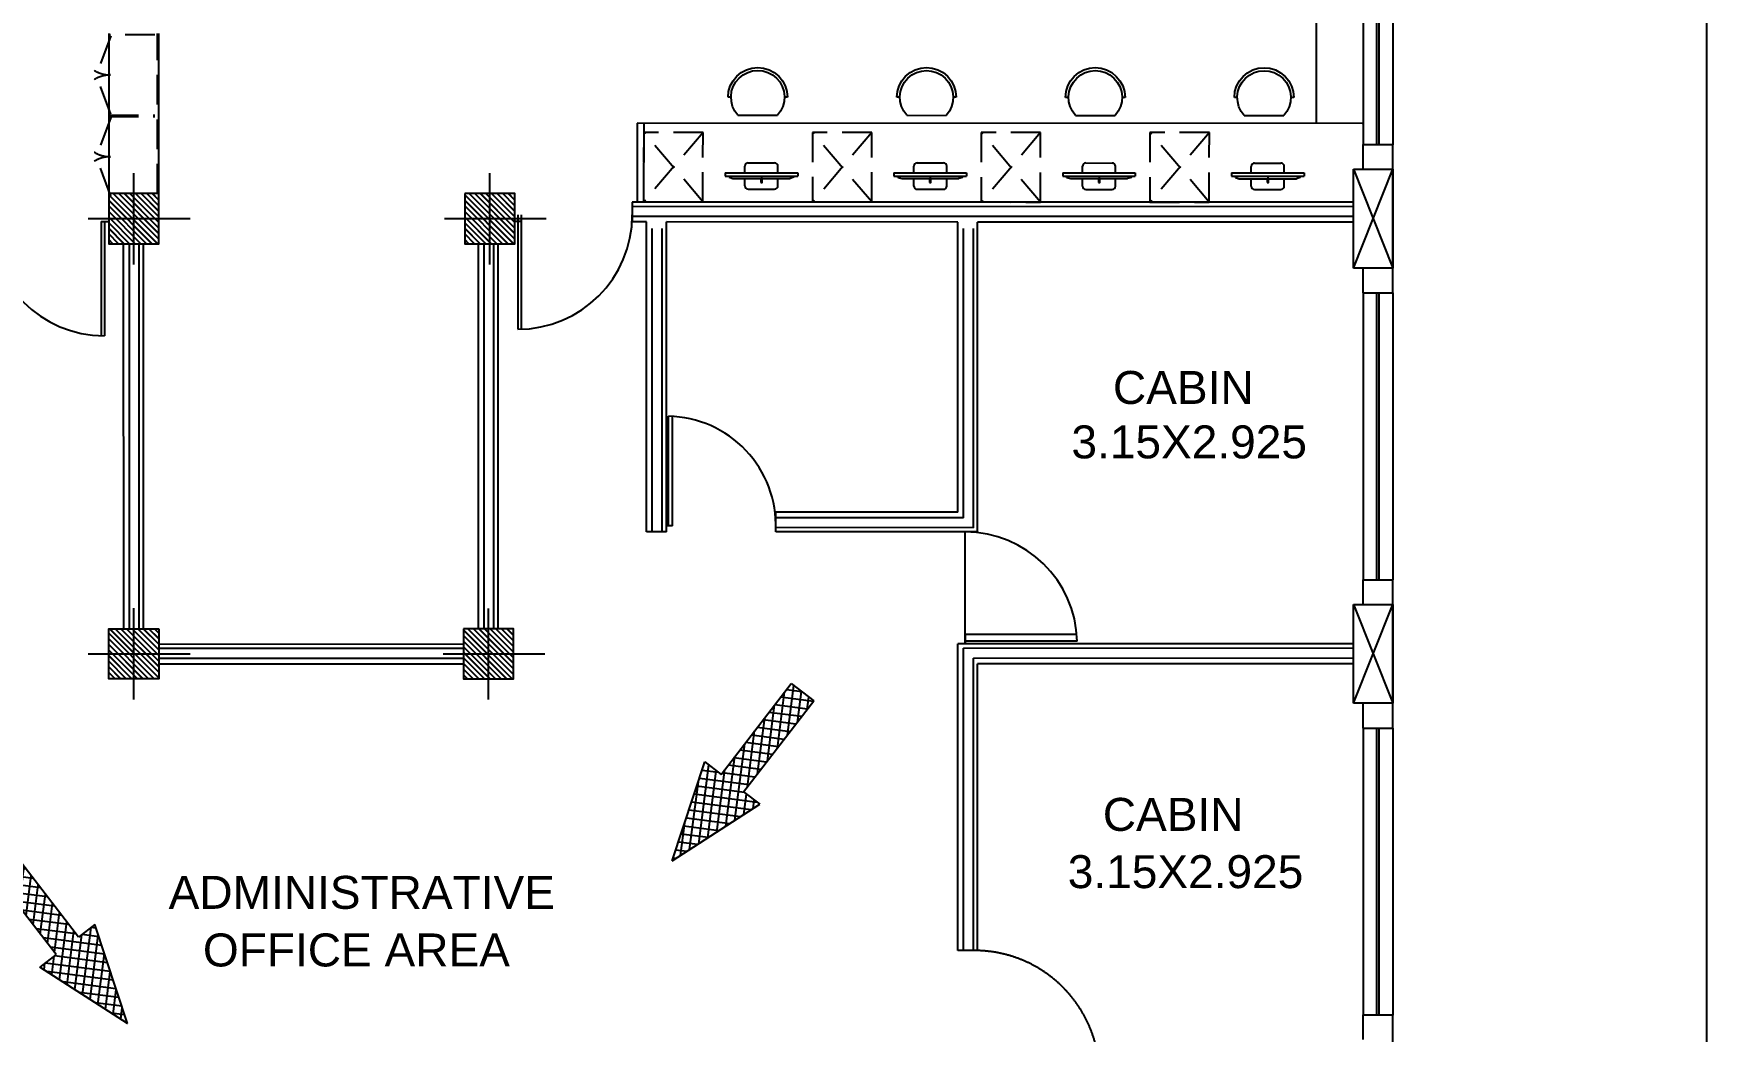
# Model space of a CAD drawing. Extents: x 681461 to 804584, y -183990 to -115925.
# Drawn here: x 690539 to 703228, y -139151 to -131582 of the extents above; entities that cross this region are included whole.
import ezdxf

# ---------------------------------------------------------------- set-up
doc = ezdxf.new("R2010")
doc.units = 0
doc.header["$LTSCALE"] = 900
for name, pattern in [('ACAD_ISO02W100', [15, 12, -3]), ('ACAD_ISO10W100', [18, 12, -3, 0, -3]), ('HIDDEN', [0.375, 0.25, -0.125])]:
    doc.linetypes.add(name, pattern=pattern)
for name, color, linetype in [('1', 7, 'CONTINUOUS'), ('2', 7, 'CONTINUOUS'), ('COLUMN', 43, 'CONTINUOUS'), ('DOOR', 163, 'CONTINUOUS'), ('ELE', 50, 'CONTINUOUS'), ('TEXT', 2, 'CONTINUOUS'), ('WALL', 1, 'CONTINUOUS')]:
    doc.layers.add(name, color=color, linetype=linetype)
doc.styles.add('ROMANS', font='arial.ttf')

# ---------------------------------------------------------------- blocks, each defined once
blk = doc.blocks.new('*X56')
at = {"layer": 'ELE', "color": 1, "linetype": 'CONTINUOUS'}
for p, q in [((691455, -136476), (691110, -136131)), ((691456, -136476), (691110, -136131)), ((691490, -136469), (691117, -136096)), ((691490, -136468), (691118, -136096)), ((691490, -136426), (691160, -136096)), ((691490, -136426), (691160, -136096)), ((691490, -136384), (691202, -136096)), ((691490, -136383), (691203, -136096)), ((691490, -136342), (691245, -136096)), ((691490, -136341), (691245, -136096)), ((691490, -136299), (691287, -136096)), ((691490, -136299), (691288, -136096)), ((691490, -136257), (691330, -136096)), ((691490, -136256), (691330, -136096)), ((691490, -136214), (691372, -136096)), ((691490, -136214), (691373, -136096)), ((691490, -136172), (691414, -136096)), ((691490, -136171), (691415, -136096)), ((691490, -136129), (691457, -136096)), ((691490, -136129), (691457, -136096)), ((691413, -136476), (691110, -136173)), ((691413, -136476), (691110, -136174)), ((691370, -136476), (691110, -136216)), ((691371, -136476), (691110, -136216)), ((691328, -136476), (691110, -136258)), ((691328, -136476), (691110, -136259)), ((691286, -136476), (691110, -136300)), ((691285, -136476), (691110, -136301)), ((691243, -136476), (691110, -136343)), ((691243, -136476), (691110, -136343)), ((691201, -136476), (691110, -136385)), ((691200, -136476), (691110, -136386)), ((691158, -136476), (691110, -136428)), ((691159, -136476), (691110, -136428)), ((691116, -136476), (691110, -136470)), ((691116, -136476), (691110, -136471))]:
    blk.add_line(p, q, dxfattribs=at)
blk = doc.blocks.new('*X57')
at = {"layer": 'ELE', "color": 1, "linetype": 'CONTINUOUS'}
for p, q in [((694171, -136477), (693800, -136105)), ((694171, -136477), (693800, -136106)), ((694129, -136477), (693800, -136148)), ((694180, -136443), (693833, -136097)), ((694180, -136443), (693834, -136097)), ((694180, -136401), (693876, -136097)), ((694180, -136400), (693876, -136097)), ((694180, -136359), (693918, -136097)), ((694180, -136358), (693919, -136097)), ((694180, -136316), (693960, -136097)), ((694180, -136316), (693961, -136097)), ((694180, -136274), (694003, -136097)), ((694180, -136273), (694004, -136097)), ((694180, -136231), (694045, -136097)), ((694180, -136231), (694046, -136097)), ((694180, -136189), (694088, -136097)), ((694180, -136188), (694088, -136097)), ((694180, -136147), (694130, -136097)), ((694180, -136146), (694131, -136097)), ((694180, -136104), (694173, -136097)), ((694180, -136104), (694173, -136097)), ((694128, -136477), (693800, -136148)), ((694087, -136477), (693800, -136190)), ((694086, -136477), (693800, -136191)), ((694044, -136477), (693800, -136233)), ((694044, -136477), (693800, -136233)), ((694002, -136477), (693800, -136275)), ((694001, -136477), (693800, -136276)), ((693959, -136477), (693800, -136318)), ((693959, -136477), (693800, -136318)), ((693917, -136477), (693800, -136360)), ((693916, -136477), (693800, -136361)), ((693874, -136477), (693800, -136402)), ((693874, -136477), (693800, -136403)), ((693831, -136477), (693800, -136445)), ((693832, -136477), (693800, -136445))]:
    blk.add_line(p, q, dxfattribs=at)
blk = doc.blocks.new('*X58')
at = {"layer": 'ELE', "color": 1, "linetype": 'CONTINUOUS'}
for p, q in [((694182, -133176), (693810, -132805)), ((694181, -133176), (693810, -132806)), ((694139, -133176), (693810, -132847)), ((694138, -133176), (693810, -132848)), ((694190, -133143), (693843, -132796)), ((694190, -133142), (693844, -132796)), ((694190, -133101), (693886, -132796)), ((694190, -133100), (693886, -132796)), ((694190, -133058), (693928, -132796)), ((694190, -133058), (693929, -132796)), ((694190, -133016), (693971, -132796)), ((694190, -133015), (693971, -132796)), ((694190, -132973), (694013, -132796)), ((694190, -132973), (694014, -132796)), ((694190, -132931), (694055, -132796)), ((694190, -132930), (694056, -132796)), ((694190, -132889), (694098, -132796)), ((694190, -132888), (694098, -132796)), ((694190, -132846), (694140, -132796)), ((694190, -132846), (694141, -132796)), ((694190, -132804), (694183, -132796)), ((694190, -132803), (694183, -132796)), ((694096, -133176), (693810, -132890)), ((694097, -133176), (693810, -132890)), ((694054, -133176), (693810, -132932)), ((694054, -133176), (693810, -132933)), ((694011, -133176), (693810, -132975)), ((694012, -133176), (693810, -132975)), ((693969, -133176), (693810, -133017)), ((693969, -133176), (693810, -133018)), ((693927, -133176), (693810, -133059)), ((693926, -133176), (693810, -133060)), ((693884, -133176), (693810, -133102)), ((693884, -133176), (693810, -133102)), ((693842, -133176), (693810, -133144)), ((693841, -133176), (693810, -133145))]:
    blk.add_line(p, q, dxfattribs=at)
blk = doc.blocks.new('*X59')
at = {"layer": 'ELE', "color": 1, "linetype": 'CONTINUOUS'}
for p, q in [((691482, -133176), (691110, -132805)), ((691481, -133176), (691110, -132806)), ((691439, -133176), (691110, -132847)), ((691438, -133176), (691110, -132848)), ((691490, -133143), (691143, -132796)), ((691490, -133142), (691144, -132796)), ((691490, -133101), (691186, -132796)), ((691490, -133100), (691186, -132796)), ((691490, -133058), (691228, -132796)), ((691490, -133058), (691229, -132796)), ((691490, -133016), (691271, -132796)), ((691490, -133015), (691271, -132796)), ((691490, -132973), (691313, -132796)), ((691490, -132973), (691314, -132796)), ((691490, -132931), (691355, -132796)), ((691490, -132930), (691356, -132796)), ((691490, -132889), (691398, -132796)), ((691490, -132888), (691398, -132796)), ((691490, -132846), (691440, -132796)), ((691490, -132846), (691441, -132796)), ((691490, -132804), (691483, -132796)), ((691490, -132803), (691483, -132796)), ((691396, -133176), (691110, -132890)), ((691397, -133176), (691110, -132890)), ((691354, -133176), (691110, -132932)), ((691354, -133176), (691110, -132933)), ((691311, -133176), (691110, -132975)), ((691312, -133176), (691110, -132975)), ((691269, -133176), (691110, -133017)), ((691269, -133176), (691110, -133018)), ((691227, -133176), (691110, -133059)), ((691226, -133176), (691110, -133060)), ((691184, -133176), (691110, -133102)), ((691184, -133176), (691110, -133102)), ((691142, -133176), (691110, -133144)), ((691141, -133176), (691110, -133145))]:
    blk.add_line(p, q, dxfattribs=at)
blk = doc.blocks.new('*X78')
at = {"layer": 'DOOR', "color": 3, "linetype": 'CONTINUOUS'}
for p, q in [((690267, -137992), (690293, -137790)), ((690376, -137780), (690315, -137772)), ((690321, -138062), (690360, -137759)), ((690484, -137920), (690181, -137881)), ((690213, -137922), (690223, -137844)), ((690430, -137850), (690245, -137827)), ((690375, -138132), (690414, -137829)), ((690429, -138202), (690468, -137899)), ((690538, -137990), (690235, -137951)), ((690592, -138060), (690289, -138021)), ((690483, -138272), (690522, -137969)), ((690537, -138342), (690576, -138039)), ((690646, -138130), (690343, -138091)), ((690700, -138200), (690397, -138161)), ((690591, -138412), (690630, -138109)), ((690754, -138270), (690451, -138231)), ((690808, -138340), (690505, -138301)), ((690645, -138482), (690684, -138179)), ((690699, -138552), (690738, -138249)), ((690862, -138410), (690559, -138371)), ((690736, -138757), (690792, -138319)), ((690794, -138795), (690846, -138389)), ((690852, -138832), (690906, -138417)), ((691035, -138432), (690908, -138415)), ((690911, -138870), (690976, -138363)), ((690969, -138908), (691031, -138421)), ((691013, -138366), (690978, -138361)), ((691057, -138498), (690613, -138441)), ((691078, -138563), (690668, -138511)), ((691027, -138945), (691077, -138558)), ((690620, -138682), (690626, -138633)), ((691122, -138695), (690628, -138632)), ((690678, -138720), (690696, -138579)), ((691100, -138629), (690698, -138578)), ((691143, -138761), (690642, -138696)), ((691165, -138826), (690764, -138775)), ((691085, -138983), (691122, -138696)), ((691187, -138892), (690885, -138854)), ((691209, -138958), (691007, -138932)), ((691143, -139020), (691167, -138833)), ((691230, -139024), (691129, -139011)), ((691202, -139058), (691213, -138971)), ((691252, -139090), (691250, -139089))]:
    blk.add_line(p, q, dxfattribs=at)
blk = doc.blocks.new('*X79')
at = {"layer": 'DOOR', "color": 3, "linetype": 'CONTINUOUS'}
for p, q in [((696257, -136903), (696305, -136526)), ((696182, -137001), (696236, -136578)), ((696454, -136648), (696206, -136616)), ((696367, -136574), (696250, -136559)), ((696333, -136806), (696363, -136571)), ((696408, -136708), (696420, -136615)), ((696031, -137196), (696085, -136773)), ((696106, -137099), (696160, -136675)), ((696366, -136763), (696117, -136731)), ((696410, -136705), (696162, -136674)), ((695955, -137294), (696009, -136871)), ((696233, -136935), (695984, -136903)), ((696277, -136877), (696029, -136846)), ((696321, -136820), (696073, -136788)), ((695859, -137549), (695934, -136968)), ((696144, -137049), (695896, -137018)), ((696189, -136992), (695940, -136960)), ((695585, -137727), (695661, -137129)), ((695637, -137110), (695630, -137110)), ((695791, -137594), (695858, -137066)), ((696056, -137164), (695807, -137132)), ((696100, -137107), (695851, -137075)), ((695516, -137771), (695582, -137257)), ((695967, -137279), (695590, -137231)), ((695735, -137186), (695610, -137170)), ((695653, -137682), (695718, -137173)), ((695722, -137638), (695783, -137164)), ((696011, -137221), (695763, -137190)), ((695983, -137470), (695531, -137412)), ((696028, -137413), (695551, -137351)), ((695930, -137337), (695570, -137291)), ((695928, -137505), (695948, -137351)), ((695997, -137461), (696005, -137395)), ((695820, -137575), (695491, -137533)), ((695901, -137522), (695511, -137472)), ((695447, -137816), (695479, -137569)), ((695657, -137680), (695451, -137654)), ((695738, -137628), (695471, -137593)), ((695494, -137785), (695411, -137775)), ((695576, -137733), (695431, -137714)), ((695413, -137838), (695391, -137835))]:
    blk.add_line(p, q, dxfattribs=at)

msp = doc.modelspace()

# ---------------------------------------------------------------- linework, layer by layer
at = {"layer": '1', "linetype": 'CONTINUOUS'}
for p, q in [((695829.451, -132065.439), (695806.951, -132065.442)), ((695829.451, -132065.439), (695806.951, -132065.442)), ((696257.648, -132065.385), (696235.148, -132065.388)), ((696257.648, -132065.385), (696235.148, -132065.388)), ((697109.451, -132065.915), (697086.951, -132065.918)), ((697109.451, -132065.915), (697086.951, -132065.918)), ((697537.648, -132065.861), (697515.148, -132065.864)), ((697537.648, -132065.861), (697515.148, -132065.864)), ((698389.451, -132066.392), (698366.951, -132066.394)), ((698389.451, -132066.392), (698366.951, -132066.394)), ((698817.648, -132066.337), (698795.148, -132066.34)), ((698817.648, -132066.337), (698795.148, -132066.34)), ((699669.451, -132066.868), (699646.951, -132066.87)), ((699669.451, -132066.868), (699646.951, -132066.87)), ((700097.648, -132066.813), (700075.148, -132066.816)), ((700097.648, -132066.813), (700075.148, -132066.816)), ((695882.514, -132202.204), (696181.984, -132202.315)), ((697162.514, -132202.68), (697461.984, -132202.791)), ((698442.513, -132203.156), (698741.984, -132203.267)), ((699722.513, -132203.632), (700021.984, -132203.743))]:
    msp.add_line(p, q, dxfattribs=at)
at = {"layer": '1', "color": 4, "linetype": 'HIDDEN'}
for p, q in [((695617.201, -132332.254), (695167.004, -132862.087)), ((695617.005, -132859.105), (695167.201, -132332.087)), ((696897.201, -132332.73), (696447.003, -132862.563)), ((696897.005, -132859.581), (696447.201, -132332.563)), ((698177.2, -132333.206), (697727.003, -132863.039)), ((698177.005, -132860.057), (697727.2, -132333.039)), ((699457.2, -132333.682), (699007.003, -132863.515)), ((699457.004, -132860.533), (699007.2, -132333.515))]:
    msp.add_line(p, q, dxfattribs=at)
at = {"layer": '1', "color": 252}
for p, q in [((695356.156, -135315), (695356.156, -134484.67)), ((695385.446, -135315), (695385.446, -134485.775)), ((695385.446, -135315), (695339.489, -135315)), ((697605, -136211.774), (697605.316, -135361.795)), ((698451.951, -136140.085), (697605, -136140.085)), ((698454.702, -136190.085), (697605, -136190.085))]:
    msp.add_line(p, q, dxfattribs=at)
at = {"layer": '1', "linetype": 'CONTINUOUS'}
for points in [[(695806.951, -132065.442), (695811.276, -132021.478), (695824.094, -131979.203), (695844.914, -131940.241), (695872.934, -131906.088), (695907.079, -131878.059), (695946.036, -131857.23), (695988.308, -131844.401), (696032.271, -131840.065), (696076.235, -131844.389), (696118.51, -131857.208), (696157.473, -131878.027), (696191.625, -131906.048), (696219.654, -131940.193), (696240.484, -131979.15), (696253.313, -132021.422), (696257.648, -132065.385)], [(695806.951, -132065.442), (695811.276, -132021.478), (695824.094, -131979.203), (695844.914, -131940.241), (695872.934, -131906.088), (695907.079, -131878.059), (695946.036, -131857.23), (695988.308, -131844.401), (696032.271, -131840.065), (696076.235, -131844.389), (696118.51, -131857.208), (696157.473, -131878.027), (696191.625, -131906.048), (696219.654, -131940.193), (696240.484, -131979.15), (696253.313, -132021.422), (696257.648, -132065.385)], [(695882.514, -132202.204), (695859.1, -132171.003), (695842.091, -132135.897), (695832.116, -132098.185), (695829.545, -132059.261), (695834.472, -132020.564), (695846.714, -131983.526), (695865.821, -131949.516), (695891.083, -131919.793), (695921.569, -131895.454), (695956.149, -131877.401), (695993.546, -131866.301), (696032.375, -131862.565), (696071.202, -131866.33), (696108.591, -131877.458), (696143.157, -131895.537), (696173.625, -131919.898), (696198.865, -131949.64), (696217.946, -131983.664), (696230.161, -132020.711), (696235.06, -132059.412), (696232.459, -132098.334), (696222.457, -132136.039), (696205.422, -132171.132), (696181.984, -132202.315)], [(697086.951, -132065.918), (697091.276, -132021.954), (697104.094, -131979.679), (697124.913, -131940.717), (697152.934, -131906.565), (697187.079, -131878.535), (697226.036, -131857.706), (697268.308, -131844.877), (697312.271, -131840.541), (697356.235, -131844.866), (697398.51, -131857.684), (697437.473, -131878.503), (697471.625, -131906.524), (697499.654, -131940.669), (697520.484, -131979.626), (697533.313, -132021.898), (697537.648, -132065.861)], [(697086.951, -132065.918), (697091.276, -132021.954), (697104.094, -131979.679), (697124.913, -131940.717), (697152.934, -131906.565), (697187.079, -131878.535), (697226.036, -131857.706), (697268.308, -131844.877), (697312.271, -131840.541), (697356.235, -131844.866), (697398.51, -131857.684), (697437.473, -131878.503), (697471.625, -131906.524), (697499.654, -131940.669), (697520.484, -131979.626), (697533.313, -132021.898), (697537.648, -132065.861)], [(697162.514, -132202.68), (697139.099, -132171.479), (697122.091, -132136.373), (697112.116, -132098.661), (697109.545, -132059.737), (697114.472, -132021.04), (697126.714, -131984.002), (697145.821, -131949.992), (697171.083, -131920.269), (697201.569, -131895.93), (697236.149, -131877.877), (697273.546, -131866.778), (697312.375, -131863.041), (697351.202, -131866.806), (697388.59, -131877.934), (697423.157, -131896.013), (697453.624, -131920.374), (697478.865, -131950.116), (697497.946, -131984.14), (697510.161, -132021.187), (697515.059, -132059.888), (697512.459, -132098.81), (697502.456, -132136.515), (697485.422, -132171.608), (697461.984, -132202.791)], [(698366.951, -132066.394), (698371.276, -132022.431), (698384.094, -131980.155), (698404.913, -131941.193), (698432.934, -131907.041), (698467.079, -131879.011), (698506.036, -131858.182), (698548.308, -131845.353), (698592.271, -131841.017), (698636.235, -131845.342), (698678.51, -131858.16), (698717.473, -131878.979), (698751.625, -131907), (698779.654, -131941.145), (698800.483, -131980.102), (698813.312, -132022.374), (698817.648, -132066.337)], [(698366.951, -132066.394), (698371.276, -132022.431), (698384.094, -131980.155), (698404.913, -131941.193), (698432.934, -131907.041), (698467.079, -131879.011), (698506.036, -131858.182), (698548.308, -131845.353), (698592.271, -131841.017), (698636.235, -131845.342), (698678.51, -131858.16), (698717.473, -131878.979), (698751.625, -131907), (698779.654, -131941.145), (698800.483, -131980.102), (698813.312, -132022.374), (698817.648, -132066.337)], [(698442.513, -132203.156), (698419.099, -132171.955), (698402.091, -132136.849), (698392.116, -132099.137), (698389.545, -132060.213), (698394.471, -132021.516), (698406.714, -131984.478), (698425.82, -131950.468), (698451.083, -131920.745), (698481.569, -131896.406), (698516.149, -131878.353), (698553.545, -131867.254), (698592.375, -131863.517), (698631.202, -131867.282), (698668.59, -131878.41), (698703.157, -131896.489), (698733.624, -131920.85), (698758.865, -131950.592), (698777.946, -131984.616), (698790.161, -132021.663), (698795.059, -132060.364), (698792.459, -132099.286), (698782.456, -132136.991), (698765.421, -132172.084), (698741.984, -132203.267)], [(699646.951, -132066.87), (699651.276, -132022.907), (699664.094, -131980.631), (699684.913, -131941.669), (699712.934, -131907.517), (699747.079, -131879.487), (699786.036, -131858.658), (699828.308, -131845.829), (699872.271, -131841.493), (699916.235, -131845.818), (699958.51, -131858.636), (699997.473, -131879.455), (700031.625, -131907.476), (700059.654, -131941.621), (700080.483, -131980.578), (700093.312, -132022.85), (700097.648, -132066.813)], [(699646.951, -132066.87), (699651.276, -132022.907), (699664.094, -131980.631), (699684.913, -131941.669), (699712.934, -131907.517), (699747.079, -131879.487), (699786.036, -131858.658), (699828.308, -131845.829), (699872.271, -131841.493), (699916.235, -131845.818), (699958.51, -131858.636), (699997.473, -131879.455), (700031.625, -131907.476), (700059.654, -131941.621), (700080.483, -131980.578), (700093.312, -132022.85), (700097.648, -132066.813)], [(699722.513, -132203.632), (699699.099, -132172.431), (699682.09, -132137.325), (699672.116, -132099.613), (699669.545, -132060.689), (699674.471, -132021.992), (699686.714, -131984.954), (699705.82, -131950.944), (699731.083, -131921.221), (699761.569, -131896.882), (699796.149, -131878.83), (699833.545, -131867.73), (699872.375, -131863.993), (699911.202, -131867.758), (699948.59, -131878.886), (699983.157, -131896.965), (700013.624, -131921.326), (700038.865, -131951.068), (700057.946, -131985.092), (700070.161, -132022.139), (700075.059, -132060.84), (700072.459, -132099.762), (700062.456, -132137.467), (700045.421, -132172.56), (700021.984, -132203.743)]]:
    msp.add_lwpolyline(points, dxfattribs=at)
at = {"layer": '1', "color": 4, "linetype": 'HIDDEN'}
for points in [[(695617.201, -132332.254), (695167.201, -132332.087), (695167.005, -132858.938), (695617.005, -132859.105)], [(696897.201, -132332.73), (696447.201, -132332.563), (696447.005, -132859.414), (696897.005, -132859.581)], [(698177.2, -132333.206), (697727.2, -132333.039), (697727.005, -132859.89), (698177.005, -132860.057)], [(699457.2, -132333.682), (699007.2, -132333.515), (699007.004, -132860.366), (699457.004, -132860.533)]]:
    msp.add_lwpolyline(points, close=True, dxfattribs=at)
at = {"layer": '1', "color": 252}
for centre, radius, start, end in [((695339.489, -135315), 830.497, 358.0169046, 88.8501173), ((697605, -136211.774), 849.979, 1.4622009, 89.9786909)]:
    msp.add_arc(centre, radius, start, end, dxfattribs=at)
at = {"layer": '2', "color": 4, "linetype": 'CONTINUOUS'}
for p, q in [((695935.576, -132638.44), (695935.595, -132588.224)), ((695960.604, -132563.233), (696160.604, -132563.307)), ((696185.576, -132638.533), (696185.595, -132588.317)), ((697215.576, -132638.916), (697215.595, -132588.7)), ((697240.604, -132563.709), (697440.604, -132563.783)), ((697465.576, -132639.009), (697465.595, -132588.793)), ((698495.576, -132639.392), (698495.595, -132589.176)), ((698520.604, -132564.185), (698720.604, -132564.259)), ((698745.576, -132639.485), (698745.595, -132589.269)), ((699775.576, -132639.868), (699775.595, -132589.652)), ((699800.604, -132564.661), (700000.604, -132564.735)), ((700025.576, -132639.961), (700025.595, -132589.745)), ((695785.576, -132638.384), (695785.567, -132663.168)), ((695785.567, -132663.168), (696335.567, -132663.372)), ((695785.576, -132638.384), (696335.576, -132638.589)), ((695814.723, -132672.478), (695814.726, -132663.179)), ((695814.723, -132672.478), (695843.878, -132681.788)), ((695843.878, -132681.788), (696277.242, -132681.949)), ((695935.539, -132738.224), (695935.56, -132681.822)), ((696060.567, -132663.27), (696060.547, -132716.39)), ((696185.539, -132738.316), (696185.56, -132681.915)), ((696306.404, -132672.661), (696277.242, -132681.949)), ((696306.404, -132672.661), (696306.408, -132663.361)), ((696335.576, -132638.589), (696335.567, -132663.372)), ((697065.576, -132638.86), (697065.567, -132663.644)), ((697065.567, -132663.644), (697615.567, -132663.848)), ((697065.576, -132638.86), (697615.576, -132639.065)), ((697094.723, -132672.954), (697094.726, -132663.655)), ((697094.723, -132672.954), (697123.878, -132682.264)), ((697123.878, -132682.264), (697557.242, -132682.425)), ((697215.539, -132738.7), (697215.56, -132682.298)), ((697340.567, -132663.746), (697340.547, -132716.866)), ((697465.539, -132738.793), (697465.56, -132682.391)), ((697586.404, -132673.137), (697557.242, -132682.425)), ((697586.404, -132673.137), (697586.408, -132663.837)), ((697615.576, -132639.065), (697615.567, -132663.848)), ((698345.576, -132639.336), (698345.567, -132664.12)), ((698345.567, -132664.12), (698895.567, -132664.324)), ((698345.576, -132639.336), (698895.576, -132639.541)), ((698374.723, -132673.43), (698374.726, -132664.131)), ((698374.723, -132673.43), (698403.878, -132682.74)), ((698403.878, -132682.74), (698837.242, -132682.901)), ((698495.539, -132739.176), (698495.56, -132682.774)), ((698620.567, -132664.222), (698620.547, -132717.343)), ((698745.539, -132739.269), (698745.56, -132682.867)), ((698866.404, -132673.613), (698837.242, -132682.901)), ((698866.404, -132673.613), (698866.408, -132664.314)), ((698895.576, -132639.541), (698895.567, -132664.324)), ((699625.576, -132639.812), (699625.567, -132664.596)), ((699625.567, -132664.596), (700175.567, -132664.8)), ((699625.576, -132639.812), (700175.576, -132640.017)), ((699654.722, -132673.906), (699654.726, -132664.607)), ((699654.722, -132673.906), (699683.878, -132683.216)), ((699683.878, -132683.216), (700117.241, -132683.377)), ((699775.539, -132739.652), (699775.56, -132683.25)), ((699900.567, -132664.698), (699900.547, -132717.819)), ((700025.539, -132739.745), (700025.56, -132683.343)), ((700146.404, -132674.089), (700117.241, -132683.377)), ((700146.404, -132674.089), (700146.408, -132664.79)), ((700175.576, -132640.017), (700175.567, -132664.8)), ((695960.53, -132763.233), (696160.53, -132763.307)), ((697240.53, -132763.709), (697440.53, -132763.783)), ((698520.53, -132764.185), (698720.53, -132764.259)), ((699800.53, -132764.661), (700000.53, -132764.735))]:
    msp.add_line(p, q, dxfattribs=at)
for points in [[(696055.49, -132711.541), (696065.505, -132711.545), (696065.516, -132681.871), (696055.501, -132681.867)], [(697335.49, -132712.018), (697345.505, -132712.021), (697345.516, -132682.347), (697335.501, -132682.343)], [(698615.49, -132712.494), (698625.505, -132712.497), (698625.516, -132682.823), (698615.501, -132682.819)], [(699895.489, -132712.97), (699905.505, -132712.973), (699905.516, -132683.299), (699895.5, -132683.295)]]:
    msp.add_lwpolyline(points, close=True, dxfattribs=at)
for centre, start, end in [((695960.595, -132588.233), 89.9786909, 179.9786909), ((696160.595, -132588.307), 359.9786909, 89.9786909), ((697240.595, -132588.709), 89.9786909, 179.9786909), ((697440.595, -132588.783), 359.9786909, 89.9786909), ((698520.595, -132589.185), 89.9786909, 179.9786909), ((698720.595, -132589.259), 359.9786909, 89.9786909), ((699800.595, -132589.661), 89.9786909, 179.9786909), ((700000.595, -132589.735), 359.9786909, 89.9786909), ((695960.539, -132738.233), 179.9786909, 269.9786909), ((696160.539, -132738.307), 269.9786909, 359.9786909), ((697240.539, -132738.709), 179.9786909, 269.9786909), ((697440.539, -132738.783), 269.9786909, 359.9786909), ((698520.539, -132739.185), 179.9786909, 269.9786909), ((698720.539, -132739.259), 269.9786909, 359.9786909), ((699800.539, -132739.661), 179.9786909, 269.9786909), ((700000.539, -132739.735), 269.9786909, 359.9786909)]:
    msp.add_arc(centre, 25, start, end, dxfattribs=at)
at = {"layer": 'COLUMN'}
for p, q in [((700550.114, -133361.149), (700850.114, -132611.149)), ((700550.114, -132611.149), (700850.114, -133361.149)), ((700550.114, -133361.149), (700550.114, -132611.149)), ((700550.114, -132611.149), (700850.114, -132611.149)), ((700850.114, -132611.149), (700850.114, -133361.149)), ((700850.114, -133361.149), (700550.114, -133361.149)), ((700550.114, -135911.149), (700850.114, -135911.149)), ((700550.114, -136661.149), (700550.114, -135911.149)), ((700550.114, -135911.149), (700850.114, -136661.149)), ((700550.114, -136661.149), (700850.114, -135911.149)), ((700850.114, -135911.149), (700850.114, -136661.149)), ((700850.114, -136661.149), (700550.114, -136661.149))]:
    msp.add_line(p, q, dxfattribs=at)
at = {"layer": 'DOOR', "color": 30, "linetype": 'BYBLOCK'}
for p, q in [((700267.933, -130363.984), (700267.226, -132263.984)), ((695117.227, -132262.068), (695117.004, -132862.068)), ((700617.226, -132264.114), (695117.227, -132262.068)), ((695167.227, -132262.087), (695167.004, -132862.087))]:
    msp.add_line(p, q, dxfattribs=at)
at = {"layer": 'DOOR', "color": 17, "linetype": 'HIDDEN'}
for p, q in [((691126.745, -131598.949), (691024.472, -131874.818)), ((691460.256, -131591.774), (691110.256, -131591.774)), ((691480.256, -132796.29), (691480.256, -131581.915)), ((691126.745, -132194.599), (691024.472, -131918.73)), ((691110.256, -132201.774), (691460.256, -132201.774)), ((691110.256, -132211.774), (691460.256, -132211.774)), ((691126.745, -132218.949), (691024.472, -132494.818)), ((691126.745, -132814.599), (691024.472, -132538.73))]:
    msp.add_line(p, q, dxfattribs=at)
at = {"layer": 'DOOR', "color": 17, "linetype": 'BYBLOCK'}
for p, q in [((691110.256, -131581.774), (691110.256, -132831.774)), ((691490.256, -132796.29), (691490.256, -131581.915))]:
    msp.add_line(p, q, dxfattribs=at)
at = {"layer": 'DOOR', "color": 3, "linetype": 'BYBLOCK'}
for p, q in [((695754.1, -137200.905), (696286.759, -136511.765)), ((696286.759, -136511.765), (696457.66, -136643.86)), ((695925, -137333), (696457.66, -136643.86)), ((695383.945, -137856.401), (695631.463, -137106.115)), ((695631.463, -137106.115), (695754.1, -137200.905)), ((695925, -137333), (696047.637, -137427.79)), ((695383.945, -137856.401), (696047.637, -137427.79)), ((690882.11, -138435.093), (690349.45, -137745.953)), ((690711.21, -138567.188), (690178.55, -137878.047)), ((691004.747, -138340.303), (690882.11, -138435.093)), ((691252.264, -139090.589), (691004.747, -138340.303)), ((690711.21, -138567.188), (690588.573, -138661.978)), ((691252.264, -139090.589), (690588.573, -138661.978))]:
    msp.add_line(p, q, dxfattribs=at)
at = {"layer": 'DOOR', "color": 222, "linetype": 'BYBLOCK'}
msp.add_lwpolyline([(681460.991, -120785.896), (703227.991, -120785.896), (703227.991, -183989.95), (681460.991, -183989.95)], close=True, dxfattribs=at)
at = {"layer": 'DOOR', "color": 17, "linetype": 'HIDDEN'}
for centre, start, end in [((691122.971, -131664.851), 237.8093252, 270), ((691122.971, -132128.697), 90, 122.1906748), ((691122.971, -132284.851), 237.8093252, 270), ((691122.971, -132748.697), 90, 122.1906748)]:
    msp.add_arc(centre, 231.923, start, end, dxfattribs=at)
at = {"layer": 'ELE', "color": 1, "linetype": 'ACAD_ISO10W100'}
for p, q in [((691300.114, -133333.455), (691300.114, -132641.061)), ((694000.114, -133333.455), (694000.114, -132641.061)), ((690955.539, -132986.149), (691726.676, -132986.149)), ((693655.539, -132986.149), (694426.676, -132986.149)), ((691300.114, -136633.314), (691300.114, -135940.92)), ((693990.034, -136633.885), (693990.034, -135941.49)), ((690955.539, -136286.008), (691726.676, -136286.008)), ((693645.459, -136286.579), (694416.595, -136286.579))]:
    msp.add_line(p, q, dxfattribs=at)
at = {"layer": 'ELE', "color": 5}
for p, q in [((694214.056, -132958.226), (694213.734, -133825.134)), ((694238.676, -132958.235), (694238.353, -133825.143)), ((700549.754, -132971.006), (695088.464, -132968.975)), ((700549.754, -132896.006), (695088.492, -132893.975)), ((691052.403, -133007.35), (691110.114, -133007.35)), ((691052.403, -133007.35), (691052.403, -133874.257)), ((691077.022, -133007.35), (691077.022, -133874.257)), ((694239.036, -133007.942), (694181.324, -133007.921)), ((695232.893, -135360.896), (695232.893, -133061.79)), ((695307.893, -135360.896), (695307.893, -133061.818)), ((697592.893, -135255.194), (697592.893, -133061.79)), ((697667.893, -135330.222), (697667.893, -133061.818)), ((691266.666, -136096.149), (691266.666, -133176.207)), ((691341.666, -136096.149), (691341.666, -133176.235)), ((693956.727, -136096.72), (693956.727, -133176.778)), ((694031.727, -136096.72), (694031.727, -133176.806)), ((697592.893, -135255.194), (696169.489, -135254.665)), ((697667.893, -135330.222), (696169.489, -135329.665)), ((697605, -136140.085), (697605, -136211.774)), ((691490.114, -136244.598), (693800.121, -136244.598)), ((697592.893, -138536.774), (697592.893, -136244.614)), ((700550.114, -136245.714), (697592.893, -136244.614)), ((691490.114, -136319.598), (693800.093, -136319.598)), ((697667.893, -138536.774), (697667.893, -136319.642)), ((700550.114, -136320.714), (697667.893, -136319.642))]:
    msp.add_line(p, q, dxfattribs=at)
at = {"layer": 'ELE', "color": 1}
for p, q in [((693810.185, -132986.149), (694000.114, -132986.149)), ((694000.114, -133176.22), (694000.114, -132986.149)), ((693800.105, -136286.579), (693990.034, -136286.579)), ((693990.034, -136476.649), (693990.034, -136286.579))]:
    msp.add_line(p, q, dxfattribs=at)
for points in [[(691110.256, -132796.149), (691110.114, -133176.149), (691490.114, -133176.29), (691490.256, -132796.29)], [(693810.256, -132796.149), (693810.114, -133176.149), (694190.114, -133176.29), (694190.256, -132796.29)], [(691490.114, -136096.149), (691490.114, -136476.149), (691110.114, -136476.149), (691110.114, -136096.149)], [(693800.176, -136096.579), (693800.034, -136476.579), (694180.034, -136476.72), (694180.176, -136096.72)]]:
    msp.add_lwpolyline(points, close=True, dxfattribs=at)
at = {"layer": 'ELE', "color": 5}
for centre, start, end in [((694214.056, -132958.226), 269.9786909, 359.9786909), ((691077.022, -133007.35), 180, 270)]:
    msp.add_arc(centre, 866.908, start, end, dxfattribs=at)
at = {"layer": 'ELE', "linetype": 'ACAD_ISO02W100'}
msp.add_arc((697674.489, -139486.774), 950.329, 359.7123551, 88.4925642, dxfattribs=at)
at = {"layer": 'WALL', "color": 8, "linetype": 'BYBLOCK'}
for p, q in [((700624.489, -130249.274), (700624.489, -132426.444)), ((700727.849, -132426.444), (700727.849, -130249.274)), ((700744.39, -132426.444), (700744.39, -130249.274)), ((700849.489, -130249.274), (700849.489, -132426.444)), ((700624.489, -133549.274), (700624.489, -135726.444)), ((700727.849, -135726.444), (700727.849, -133549.274)), ((700744.39, -135726.444), (700744.39, -133549.274)), ((700849.489, -133549.274), (700849.489, -135726.444)), ((700624.489, -136849.274), (700624.489, -139026.444)), ((700727.849, -139026.444), (700727.849, -136849.274)), ((700744.39, -139026.444), (700744.39, -136849.274)), ((700849.489, -136849.274), (700849.489, -139026.444))]:
    msp.add_line(p, q, dxfattribs=at)
at = {"layer": 'WALL'}
for p, q in [((700624.489, -132424.274), (700849.489, -132424.274)), ((700624.489, -132611.149), (700624.489, -132424.274)), ((700849.489, -132874.274), (700849.489, -132424.274)), ((700849.489, -133549.274), (700849.489, -132424.274)), ((695081, -132861.149), (695080.944, -133011.149)), ((697549.129, -132862.067), (695081, -132861.149)), ((700549.754, -132862.067), (697549.129, -132862.067)), ((695189.489, -133011.189), (695080.944, -133011.149)), ((695189.489, -135360.896), (695189.489, -133011.189)), ((697549.489, -133012.067), (695339.489, -133011.245)), ((695339.489, -135360.896), (695339.489, -133011.245)), ((697549.489, -135211.774), (697549.489, -133012.067)), ((700549.754, -133012.067), (697699.489, -133012.067)), ((697699.489, -135361.83), (697699.489, -133012.067)), ((691224.348, -136096.149), (691223.262, -133176.191)), ((691374.348, -136096.149), (691373.262, -133176.247)), ((693914.409, -136096.72), (693913.323, -133176.762)), ((694064.409, -136096.72), (694063.323, -133176.818)), ((700624.489, -133549.274), (700624.489, -133361.149)), ((700624.489, -133549.274), (700849.489, -133549.274)), ((697549.489, -135211.774), (696169.489, -135211.261)), ((696169.489, -135361.261), (696169.489, -135211.261)), ((695339.489, -135360.896), (695189.489, -135360.896)), ((697699.489, -135361.83), (696169.489, -135361.261)), ((700624.489, -135911.149), (700624.489, -135724.274)), ((700624.489, -135724.274), (700849.489, -135724.274)), ((700849.489, -136849.274), (700849.489, -135724.274)), ((700849.489, -136174.274), (700849.489, -135724.274)), ((691490.114, -136211.915), (693800.132, -136212.774)), ((697549.489, -138536.774), (697549.489, -136211.774)), ((700550.114, -136211.774), (697549.489, -136211.774)), ((691490.114, -136361.915), (693800.077, -136362.774)), ((697699.489, -138536.774), (697699.489, -136361.774)), ((700550.114, -136361.774), (697699.489, -136361.774)), ((700624.489, -136849.274), (700624.489, -136661.149)), ((700624.489, -136849.274), (700849.489, -136849.274)), ((697699.489, -138536.774), (697549.489, -138536.774)), ((700624.489, -139024.274), (700849.489, -139024.274)), ((700624.489, -139211.149), (700624.489, -139024.274)), ((700849.489, -139474.274), (700849.489, -139024.274))]:
    msp.add_line(p, q, dxfattribs=at)

# ---------------------------------------------------------------- block references
at = {"layer": 'DOOR', "color": 3, "linetype": 'BYBLOCK'}
for name in ['*X79', '*X78']:
    msp.add_blockref(name, (0, 0), dxfattribs=at)
at = {"layer": 'ELE', "color": 1}
for name in ['*X59', '*X58', '*X56', '*X57']:
    msp.add_blockref(name, (0, 0), dxfattribs=at)

# ---------------------------------------------------------------- texts
at = {"layer": 'TEXT', "color": 0, "style": 'ROMANS'}
for s, p in [(' CABIN', (698629.208, -134391.376)), ('3.15X2.925', (698411.223, -134804.262)), (' CABIN', (698552.229, -137629.131)), ('3.15X2.925', (698383.494, -138063.399)), ('ADMINISTRATIVE ', (691564.676, -138220.397)), ('OFFICE AREA', (691824.585, -138657.23))]:
    msp.add_text(s, height=250, dxfattribs=at).set_placement(p)

doc.saveas('drawing.dxf')
